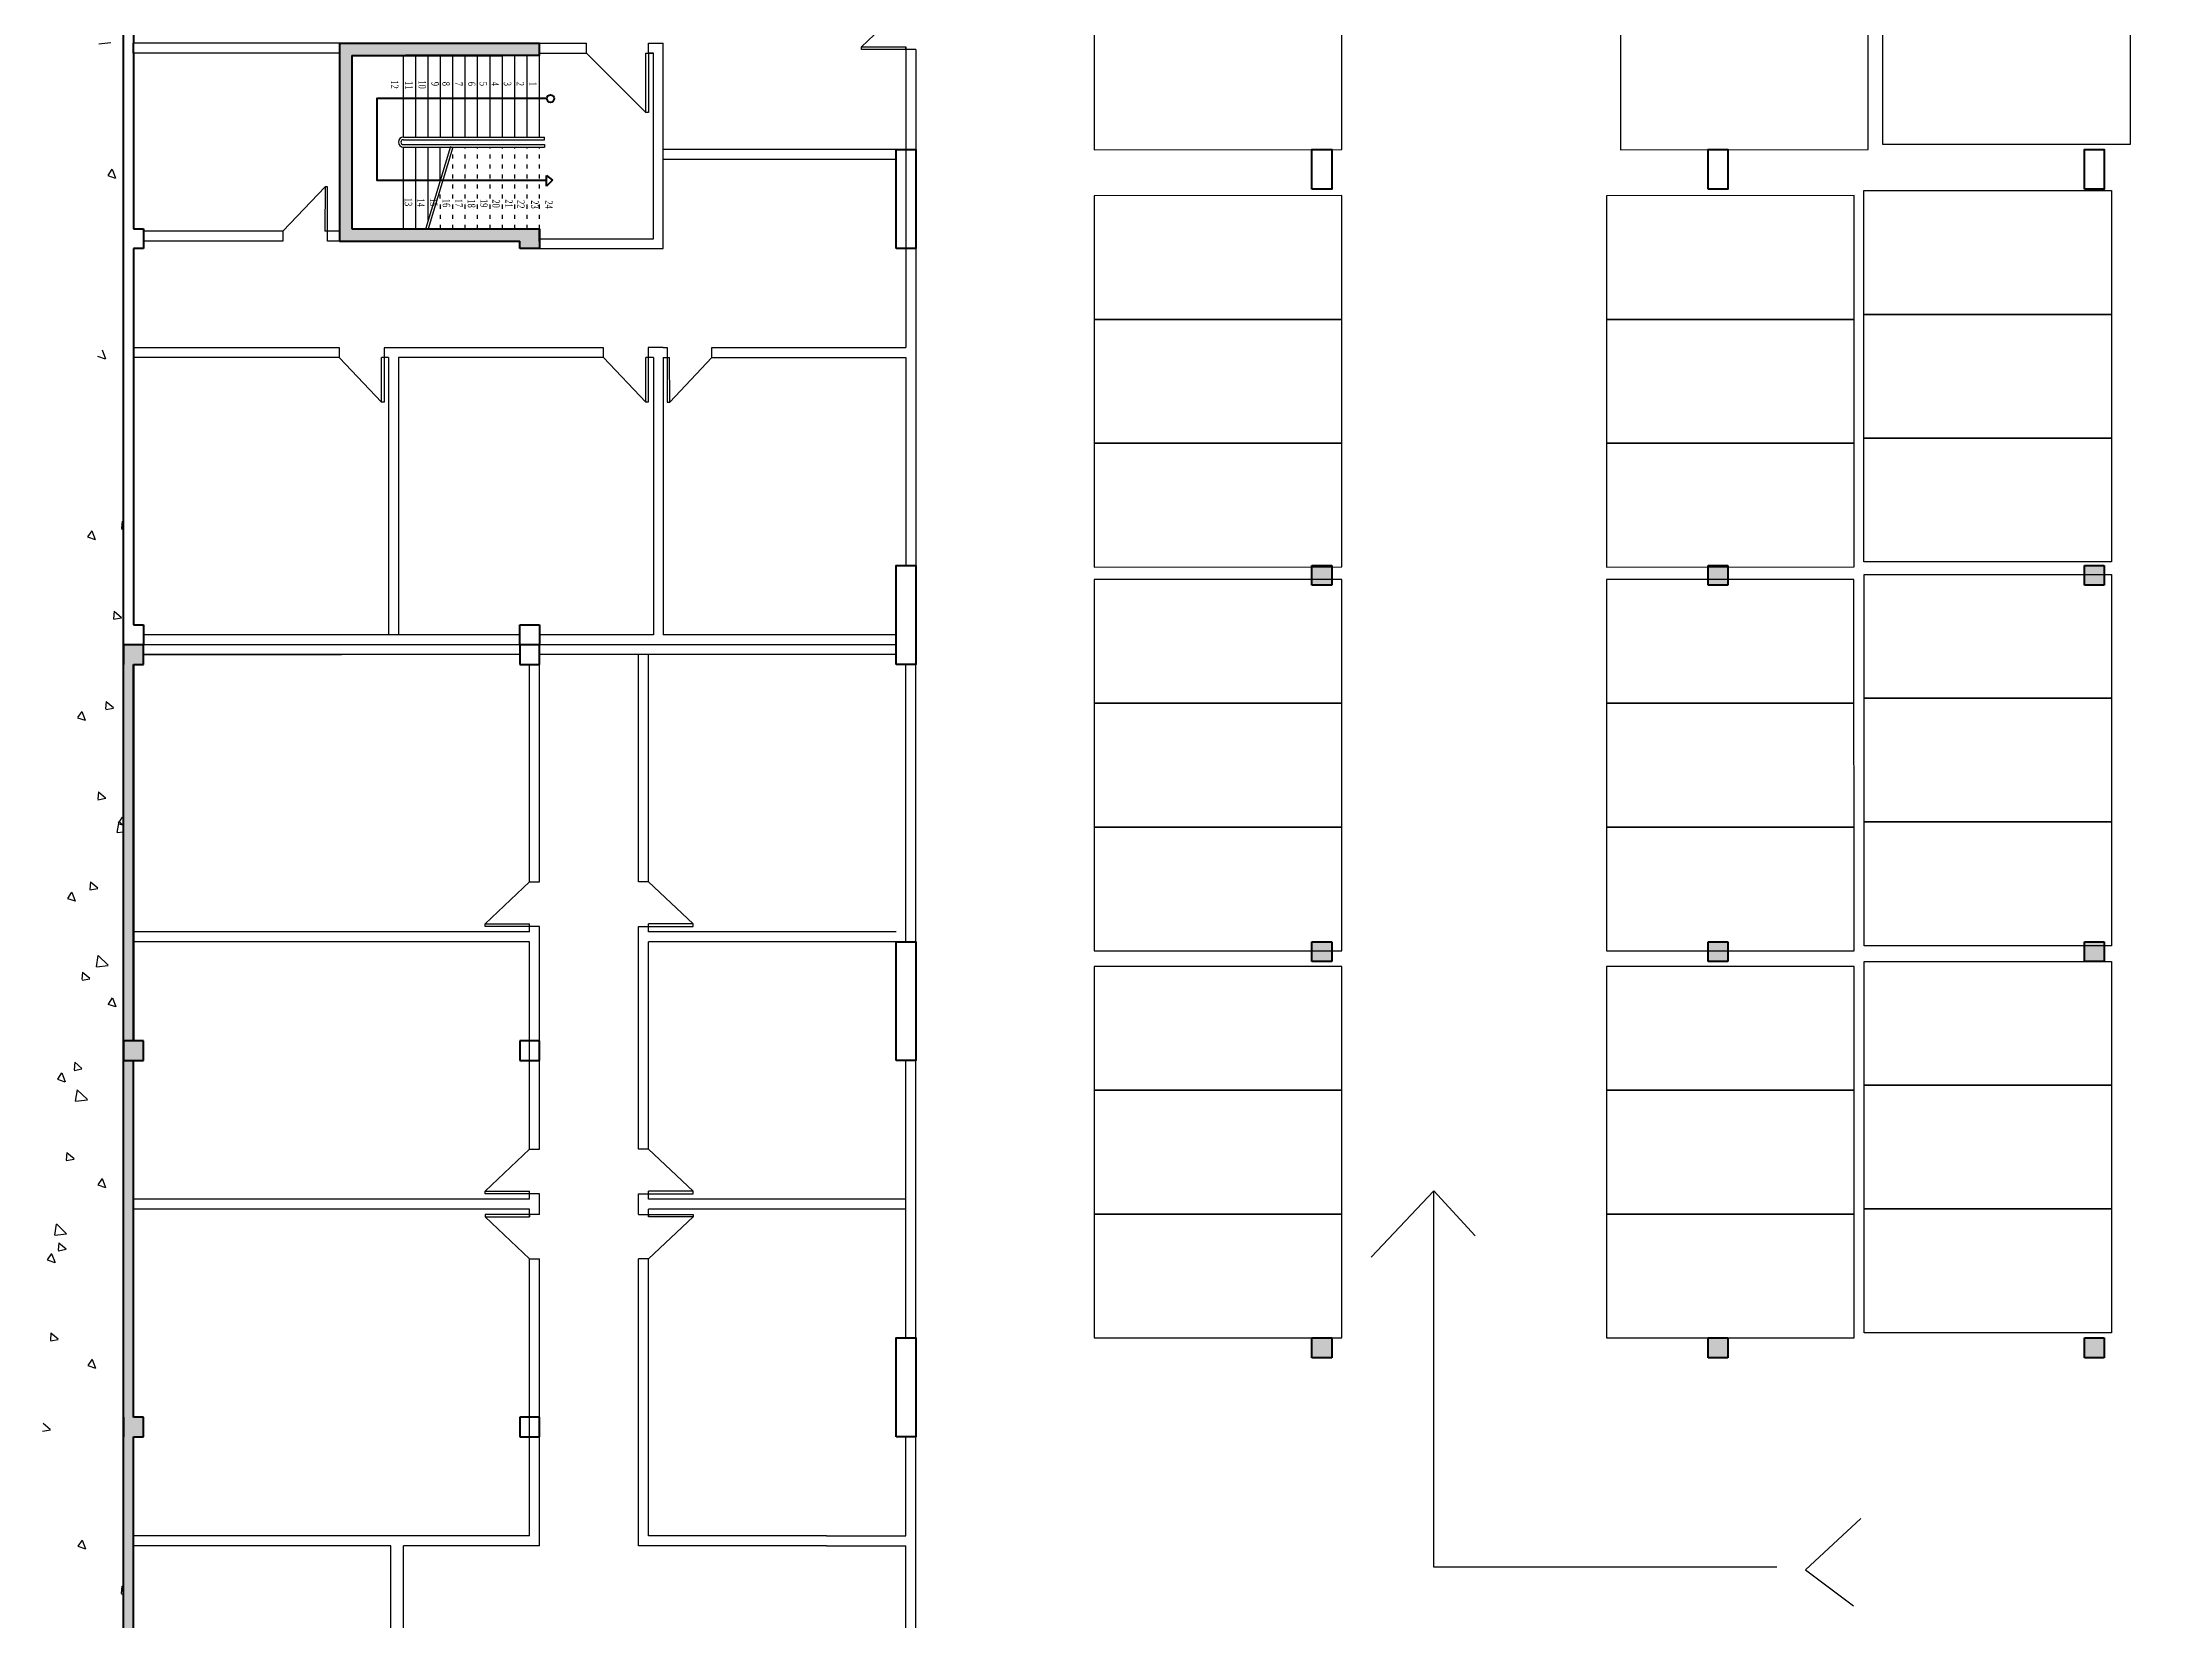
# Model space of a CAD drawing. Header units: metres. Extents: x -2370498 to 1228044, y -644254 to 236701.
# Drawn here: x 817882 to 824228, y 186105 to 190813 of the extents above; entities that cross this region are included whole.
import ezdxf

# ---------------------------------------------------------------- set-up
doc = ezdxf.new("R2010")
doc.units = ezdxf.units.M
doc.header["$MEASUREMENT"] = 0
doc.linetypes.add('ACAD_ISO03W100', pattern=[30, 12, -18])
doc.styles.add('OLCU', font='arial.ttf', dxfattribs={"width": 0.75})

msp = doc.modelspace()

# ---------------------------------------------------------------- hatches: boundary and pattern name
h = msp.add_hatch(color=0)
h.dxf.hatch_style = 1
h.paths.add_polyline_path([(822260.1468, 181925.18385), (822260.1468, 182338.83602), (822184.58141, 182338.83602), (822184.58141, 182309.28944), (822223.21357, 182309.28944), (822223.21357, 181962.11708), (821968.66975, 181962.11708), (821968.66975, 182309.28944), (822007.30191, 182309.28944), (822007.30191, 182338.83602), (821910.98004, 182338.83602), (821910.98004, 182309.28944), (821938.53223, 182309.28944), (821938.53223, 181962.11708), (821728.30829, 181962.11708), (821728.30829, 181984.27702), (821706.14835, 181984.27702), (821706.14835, 182309.28944), (821733.70054, 182309.28944), (821733.70054, 182338.83602), (821669.21512, 182338.83602), (821669.21512, 181925.18385)])
h.paths.add_polyline_path([(822260.1468, 183743.36416), (822260.1468, 184288.91057), (821669.21512, 184288.91057), (821669.21512, 183743.36416), (821706.14208, 183743.36416), (821706.14208, 184091.60192), (821706.14835, 184229.8174), (821728.30829, 184229.8174), (821728.30829, 184251.97734), (822223.21357, 184251.97734), (822223.21357, 183743.36416)])
h.paths.add_polyline_path([(819696.64925, 184122.14904), (819696.64925, 183936.37782), (819791.28033, 183936.37782), (819791.28033, 184122.14904)], flags=9)
h.paths.add_polyline_path([(818504.06109, 185878.46774), (818504.06109, 185692.69652), (818598.69218, 185692.69652), (818598.69218, 185878.46774)], flags=9)
h.paths.add_polyline_path([(822107.31787, 183760.78029), (822142.93833, 183760.78029), (822142.93833, 183808.09583), (822107.31787, 183808.09583)], flags=25)
h.paths.add_polyline_path([(822107.31787, 183798.21973), (822142.93833, 183798.21973), (822142.93833, 183845.53527), (822107.31787, 183845.53527)], flags=25)
h.paths.add_polyline_path([(822104.77828, 183836.06122), (822140.39874, 183836.06122), (822140.39874, 183883.37676), (822104.77828, 183883.37676)], flags=25)
h.paths.add_polyline_path([(822106.04629, 183874.08223), (822141.66676, 183874.08223), (822141.66676, 183921.39777), (822106.04629, 183921.39777)], flags=25)
h.paths.add_polyline_path([(822104.14427, 183911.46931), (822139.76474, 183911.46931), (822139.76474, 183958.78485), (822104.14427, 183958.78485)], flags=25)
h.paths.add_polyline_path([(822103.80946, 183945.15378), (822139.42992, 183945.15378), (822139.42992, 183992.46932), (822103.80946, 183992.46932)], flags=25)
h.paths.add_polyline_path([(822103.49246, 183983.49082), (822139.11292, 183983.49082), (822139.11292, 184030.80636), (822103.49246, 184030.80636)], flags=25)
h.paths.add_polyline_path([(822101.59044, 184019.92794), (822137.2109, 184019.92794), (822137.2109, 184067.24348), (822101.59044, 184067.24348)], flags=25)
h.paths.add_polyline_path([(821800.79698, 184052.90928), (821824.1472, 184052.90928), (821824.1472, 184100.22482), (821800.79698, 184100.22482)], flags=25)
h.paths.add_polyline_path([(821800.28173, 184020.28324), (821823.63194, 184020.28324), (821823.63194, 184067.59878), (821800.28173, 184067.59878)], flags=25)
h.paths.add_polyline_path([(821800.8569, 183982.064), (821824.20711, 183982.064), (821824.20711, 184029.37955), (821800.8569, 184029.37955)], flags=25)
h.paths.add_polyline_path([(821800.7131, 183944.23373), (821824.06332, 183944.23373), (821824.06332, 183991.54927), (821800.7131, 183991.54927)], flags=25)
h.paths.add_polyline_path([(821800.59328, 183909.08131), (821823.94349, 183909.08131), (821823.94349, 183956.39685), (821800.59328, 183956.39685)], flags=25)
h.paths.add_polyline_path([(821801.38413, 183873.23138), (821824.73435, 183873.23138), (821824.73435, 183920.54692), (821801.38413, 183920.54692)], flags=25)
h.paths.add_polyline_path([(821800.77302, 183837.10468), (821824.12323, 183837.10468), (821824.12323, 183884.42023), (821800.77302, 183884.42023)], flags=25)
h.paths.add_polyline_path([(821801.24034, 183798.91724), (821824.59056, 183798.91724), (821824.59056, 183846.23278), (821801.24034, 183846.23278)], flags=25)
h.paths.add_polyline_path([(821798.89174, 183760.78029), (821822.24195, 183760.78029), (821822.24195, 183808.09583), (821798.89174, 183808.09583)], flags=25)
h.paths.add_polyline_path([(823357.52505, 183340.38433), (823357.52505, 182886.08164), (823452.15614, 182886.08164), (823452.15614, 183340.38433)], flags=9)
h.paths.add_polyline_path([(820310.73738, 186009.39451), (820310.73738, 185733.29798), (820405.36847, 185733.29798), (820405.36847, 186009.39451)], flags=9)
h.paths.add_polyline_path([(819767.51776, 185626.14245), (819767.51776, 185590.52198), (819814.8333, 185590.52198), (819814.8333, 185626.14245)], flags=9)
h.paths.add_polyline_path([(819842.92585, 185626.77645), (819842.92585, 185591.15599), (819890.24139, 185591.15599), (819890.24139, 185626.77645)], flags=9)
h.paths.add_polyline_path([(819729.67626, 185623.60286), (819729.67626, 185587.9824), (819776.99181, 185587.9824), (819776.99181, 185623.60286)], flags=9)
h.paths.add_polyline_path([(819951.38447, 185629.33029), (819951.38447, 185593.70982), (819998.70002, 185593.70982), (819998.70002, 185629.33029)], flags=9)
h.paths.add_polyline_path([(819805.53877, 185624.87443), (819805.53877, 185589.25397), (819852.85431, 185589.25397), (819852.85431, 185624.87443)], flags=9)
h.paths.add_polyline_path([(819914.94736, 185627.42827), (819914.94736, 185591.8078), (819962.2629, 185591.8078), (819962.2629, 185627.42827)], flags=9)
h.paths.add_polyline_path([(819984.36581, 185930.12374), (819984.36581, 185906.77353), (820031.68136, 185906.77353), (820031.68136, 185930.12374)], flags=9)
h.paths.add_polyline_path([(819840.53785, 185930.32745), (819840.53785, 185906.97723), (819887.85339, 185906.97723), (819887.85339, 185930.32745)], flags=9)
h.paths.add_polyline_path([(819768.56122, 185930.14771), (819768.56122, 185906.79749), (819815.87676, 185906.79749), (819815.87676, 185930.14771)], flags=9)
h.paths.add_polyline_path([(819692.23682, 185623.60286), (819692.23682, 185587.9824), (819739.55237, 185587.9824), (819739.55237, 185623.60286)], flags=9)
h.paths.add_polyline_path([(819876.61031, 185627.11126), (819876.61031, 185591.4908), (819923.92585, 185591.4908), (819923.92585, 185627.11126)], flags=9)
h.paths.add_polyline_path([(819951.73978, 185930.639), (819951.73978, 185907.28878), (819999.05532, 185907.28878), (819999.05532, 185930.639)], flags=9)
h.paths.add_polyline_path([(819804.68792, 185929.53659), (819804.68792, 185906.18638), (819852.00346, 185906.18638), (819852.00346, 185929.53659)], flags=9)
h.paths.add_polyline_path([(819875.69027, 185930.20762), (819875.69027, 185906.85741), (819923.00581, 185906.85741), (819923.00581, 185930.20762)], flags=9)
h.paths.add_polyline_path([(819730.37378, 185929.68039), (819730.37378, 185906.33017), (819777.68932, 185906.33017), (819777.68932, 185929.68039)], flags=9)
h.paths.add_polyline_path([(819913.52054, 185930.06383), (819913.52054, 185906.71362), (819960.83608, 185906.71362), (819960.83608, 185930.06383)], flags=9)
h.paths.add_polyline_path([(818212.68834, 186495.25456), (818212.68834, 186207.24726), (818307.31943, 186207.24726), (818307.31943, 186495.25456)], flags=9)
h.paths.add_polyline_path([(819692.23682, 185932.02899), (819692.23682, 185908.67877), (819739.55237, 185908.67877), (819739.55237, 185932.02899)], flags=9)
h.paths.add_polyline_path([(818208.24624, 187009.75691), (818208.24624, 186792.63904), (818302.87732, 186792.63904), (818302.87732, 187009.75691)], flags=9)
h.paths.add_polyline_path([(829736.24461, 200655.12925), (829736.24461, 199279.64736), (830114.76894, 199279.64736), (830114.76894, 200655.12925)], flags=9)
h.paths.add_polyline_path([(833163.13298, 200668.96096), (833163.13298, 199293.47907), (833541.65731, 199293.47907), (833541.65731, 200668.96096)], flags=9)
h.paths.add_polyline_path([(819365.43827, 201638.30223), (819365.43827, 200262.82034), (819743.96261, 200262.82034), (819743.96261, 201638.30223)], flags=9)
h.paths.add_polyline_path([(822983.79383, 201845.32028), (822983.79383, 200469.83839), (823362.31816, 200469.83839), (823362.31816, 201845.32028)], flags=9)
h.paths.add_polyline_path([(830968.75348, 185254.29725), (831004.37394, 185254.29725), (831004.37394, 185301.61279), (830968.75348, 185301.61279)], flags=9)
h.paths.add_polyline_path([(830968.11948, 185329.70534), (831003.73994, 185329.70534), (831003.73994, 185377.02089), (830968.11948, 185377.02089)], flags=9)
h.paths.add_polyline_path([(830971.29307, 185216.45576), (831006.91353, 185216.45576), (831006.91353, 185263.7713), (830971.29307, 185263.7713)], flags=9)
h.paths.add_polyline_path([(830965.56564, 185438.16397), (831001.18611, 185438.16397), (831001.18611, 185485.47951), (830965.56564, 185485.47951)], flags=9)
h.paths.add_polyline_path([(830970.02149, 185292.31826), (831005.64196, 185292.31826), (831005.64196, 185339.63381), (830970.02149, 185339.63381)], flags=9)
h.paths.add_polyline_path([(830967.46766, 185401.72685), (831003.08812, 185401.72685), (831003.08812, 185449.04239), (830967.46766, 185449.04239)], flags=9)
h.paths.add_polyline_path([(830664.77218, 185471.14531), (830688.1224, 185471.14531), (830688.1224, 185518.46085), (830664.77218, 185518.46085)], flags=9)
h.paths.add_polyline_path([(830664.56848, 185327.31734), (830687.91869, 185327.31734), (830687.91869, 185374.63289), (830664.56848, 185374.63289)], flags=9)
h.paths.add_polyline_path([(830664.74822, 185255.34072), (830688.09843, 185255.34072), (830688.09843, 185302.65626), (830664.74822, 185302.65626)], flags=9)
h.paths.add_polyline_path([(830971.29307, 185179.01632), (831006.91353, 185179.01632), (831006.91353, 185226.33186), (830971.29307, 185226.33186)], flags=9)
h.paths.add_polyline_path([(830967.78466, 185363.38981), (831003.40513, 185363.38981), (831003.40513, 185410.70535), (830967.78466, 185410.70535)], flags=9)
h.paths.add_polyline_path([(830664.25693, 185438.51927), (830687.60714, 185438.51927), (830687.60714, 185485.83481), (830664.25693, 185485.83481)], flags=9)
h.paths.add_polyline_path([(830665.35933, 185291.46741), (830688.70955, 185291.46741), (830688.70955, 185338.78295), (830665.35933, 185338.78295)], flags=9)
h.paths.add_polyline_path([(830664.6883, 185362.46976), (830688.03852, 185362.46976), (830688.03852, 185409.78531), (830664.6883, 185409.78531)], flags=9)
h.paths.add_polyline_path([(830665.21554, 185217.15327), (830688.56576, 185217.15327), (830688.56576, 185264.46881), (830665.21554, 185264.46881)], flags=9)
h.paths.add_polyline_path([(830664.8321, 185400.30004), (830688.18231, 185400.30004), (830688.18231, 185447.61558), (830664.8321, 185447.61558)], flags=9)
h.paths.add_polyline_path([(830662.86694, 185179.01632), (830686.21716, 185179.01632), (830686.21716, 185226.33186), (830662.86694, 185226.33186)], flags=9)
h.paths.add_polyline_path([(828088.24535, 184881.09096), (828088.24535, 184752.54894), (828182.87643, 184752.54894), (828182.87643, 184881.09096)], flags=9)
h.paths.add_polyline_path([(829805.95652, 183982.7919), (829805.95652, 183854.24988), (829900.5876, 183854.24988), (829900.5876, 183982.7919)], flags=9)
h.paths.add_polyline_path([(829598.79445, 185373.43048), (829598.79445, 185244.88846), (829693.42553, 185244.88846), (829693.42553, 185373.43048)], flags=9)
h.paths.add_polyline_path([(830099.43365, 185356.15449), (830099.43365, 185227.61247), (830194.06473, 185227.61247), (830194.06473, 185356.15449)], flags=9)
h.paths.add_polyline_path([(826490.35335, 193725.49478), (826490.35335, 192509.1604), (827066.51174, 192509.1604), (827066.51174, 193725.49478)], flags=9)
h.paths.add_polyline_path([(826698.89271, 182287.67301), (826698.89271, 180738.44712), (827275.05109, 180738.44712), (827275.05109, 182287.67301)], flags=9)
h = msp.add_hatch(color=0)
h.dxf.hatch_style = 1
h.paths.add_polyline_path([(818804.26187, 190257.32054), (818804.26187, 190774.38576), (819364.58157, 190774.38576), (819364.58157, 190811.3075), (818767.32864, 190811.31899), (818767.32864, 190220.38731), (819305.4884, 190220.38731), (819305.4884, 190198.22737), (819364.58157, 190198.22737), (819364.58157, 190257.32054)])
h = msp.add_hatch(color=0)
h.dxf.hatch_style = 1
h.paths.add_polyline_path([(821728.30829, 189193.64351), (821728.30829, 189252.73668), (821669.21512, 189252.73668), (821669.21512, 189193.64351)])
h.paths.add_polyline_path([(822910.17165, 189193.64351), (822910.17165, 189252.73668), (822851.07848, 189252.73668), (822851.07848, 189193.64351)])
h.paths.add_polyline_path([(824032.94184, 189193.64351), (824032.94184, 189252.73668), (823973.84867, 189252.73668), (823973.84867, 189193.64351)])
h = msp.add_hatch(color=0)
h.dxf.hatch_style = 1
h.paths.add_polyline_path([(818182.71821, 185470.77393), (818182.71821, 185529.8671), (818153.17162, 185529.8671), (818153.17162, 186652.63729), (818182.71821, 186652.63729), (818182.71821, 186711.73046), (818153.17162, 186711.73046), (818153.17162, 187775.40748), (818182.71821, 187775.40748), (818182.71821, 187834.50065), (818153.17162, 187834.50065), (818153.17162, 188957.27084), (818182.71821, 188957.27084), (818182.71821, 189016.36401), (818123.62504, 189016.36401), (818123.62504, 185470.7965)])
h = msp.add_hatch(color=0)
h.dxf.hatch_style = 1
h.paths.add_polyline_path([(821728.30829, 188070.87332), (821728.30829, 188129.96649), (821669.21512, 188129.96649), (821669.21512, 188070.87332)])
h.paths.add_polyline_path([(822910.17165, 188070.87332), (822910.17165, 188129.96649), (822851.07848, 188129.96649), (822851.07848, 188070.87332)])
h.paths.add_polyline_path([(824032.94184, 188070.87332), (824032.94184, 188129.96649), (823973.84867, 188129.96649), (823973.84867, 188070.87332)])
h = msp.add_hatch(color=0)
h.dxf.hatch_style = 1
h.paths.add_polyline_path([(821728.30829, 186889.00996), (821728.30829, 186948.10313), (821669.21512, 186948.10313), (821669.21512, 186889.00996)])
h.paths.add_polyline_path([(822910.17165, 186889.00996), (822910.17165, 186948.10313), (822851.07848, 186948.10313), (822851.07848, 186889.00996)])
h.paths.add_polyline_path([(824032.94184, 186889.00996), (824032.94184, 186948.10313), (823973.84867, 186948.10313), (823973.84867, 186889.00996)])

# ---------------------------------------------------------------- linework, layer by layer
at = {"color": 0, "lineweight": 40}
for p, q in [((818123.62504, 189075.45718), (818123.62504, 192621.04726)), ((818153.17162, 191380.09073), (818153.17162, 190811.31899)), ((818153.17162, 190781.7724), (818153.17162, 190811.31899)), ((818153.17162, 190781.7724), (818153.17162, 190257.32054)), ((818767.32864, 190811.31899), (818767.32864, 190220.38731)), ((818767.32864, 190811.31899), (819283.32846, 190811.31899)), ((818804.26187, 190774.38576), (818804.26187, 190257.32054)), ((818804.26187, 190774.38576), (819253.78188, 190774.38576)), ((819364.58157, 190774.38576), (818964.63729, 190774.39202)), ((819253.78188, 190811.31899), (819283.32846, 190811.31899)), ((819283.32846, 190811.31899), (819364.58157, 190811.3075)), ((819364.58157, 190774.38576), (819364.58157, 190811.3075)), ((819384.99745, 190402.05752), (819384.99745, 190416.83081)), ((819384.99745, 190416.83081), (819402.84264, 190402.05752)), ((819402.84264, 190402.05752), (819384.99745, 190384.21232)), ((819384.99745, 190384.21232), (819384.99745, 190402.05752)), ((818123.62504, 190198.22737), (818123.62504, 190257.32054)), ((818123.62504, 190198.22737), (818123.62504, 190257.32054)), ((818153.17162, 190257.32054), (818182.71821, 190257.32054)), ((818153.17162, 190257.32054), (818182.71821, 190257.32054)), ((818182.71821, 190257.32054), (818182.71821, 190198.22737)), ((818182.71821, 190257.32054), (818182.71821, 190198.22737)), ((818804.26187, 190257.32054), (819364.58157, 190257.32054)), ((819305.4884, 190257.32054), (819364.58157, 190257.32054)), ((819364.58157, 190257.32054), (819364.58157, 190198.22737)), ((819364.58157, 190220.38731), (819364.58157, 190257.32054)), ((818182.71821, 190198.22737), (818153.17162, 190198.22737)), ((818182.71821, 190198.22737), (818153.17162, 190198.22737)), ((818153.17162, 190198.22737), (818153.17162, 189075.45718)), ((818767.32864, 190220.38731), (819305.4884, 190220.38731)), ((819305.4884, 190198.22737), (819305.4884, 190220.38731)), ((819364.58157, 190198.22737), (819305.4884, 190198.22737)), ((821669.21512, 189193.64351), (821669.21512, 189252.73668)), ((821669.21512, 189252.73668), (821728.30829, 189252.73668)), ((821728.30829, 189252.73668), (821728.30829, 189193.64351)), ((822851.07848, 189193.64351), (822851.07848, 189252.73668)), ((822851.07848, 189252.73668), (822910.17165, 189252.73668)), ((822910.17165, 189252.73668), (822910.17165, 189193.64351)), ((823973.84867, 189193.64351), (823973.84867, 189252.73668)), ((823973.84867, 189252.73668), (824032.94184, 189252.73668)), ((824032.94184, 189252.73668), (824032.94184, 189193.64351)), ((821728.30829, 189193.64351), (821669.21512, 189193.64351)), ((822910.17165, 189193.64351), (822851.07848, 189193.64351)), ((824032.94184, 189193.64351), (823973.84867, 189193.64351)), ((818123.62504, 189016.36401), (818123.62504, 189075.45718)), ((818153.17162, 189075.45718), (818182.71821, 189075.45718)), ((818182.71821, 189075.45718), (818182.71821, 189016.36401)), ((819305.4884, 189016.36401), (819305.4884, 189075.45718)), ((819305.4884, 189075.45718), (819364.58157, 189075.45718)), ((819364.58157, 189075.45718), (819364.58157, 189016.36401)), ((818182.71821, 189016.36401), (818123.62504, 189016.36401)), ((818123.62504, 185529.8671), (818123.62504, 189016.36401)), ((818182.71821, 189016.36401), (818123.62504, 189016.36401)), ((818123.62504, 189016.36401), (818123.62504, 188957.27084)), ((818123.62504, 189016.36401), (818123.62504, 188957.27084)), ((818182.71821, 189016.36401), (818123.62504, 189016.36401)), ((818182.71821, 188957.27084), (818182.71821, 189016.36401)), ((818182.71821, 188957.27084), (818182.71821, 189016.36401)), ((819364.58157, 189016.36401), (819305.4884, 189016.36401)), ((819364.58157, 189016.36401), (819305.4884, 189016.36401)), ((819305.4884, 189016.36401), (819305.4884, 188957.27084)), ((819364.58157, 188957.27084), (819364.58157, 189016.36401)), ((818123.62504, 187834.50065), (818123.62504, 188957.27084)), ((818153.17162, 187834.50065), (818153.17162, 188957.27084)), ((818153.17162, 188957.27084), (818182.71821, 188957.27084)), ((818153.17162, 188957.27084), (818153.17162, 187834.50065)), ((818153.17162, 188957.27084), (818182.71821, 188957.27084)), ((819305.4884, 188957.27084), (819364.58157, 188957.27084)), ((821669.21512, 188070.87332), (821669.21512, 188129.96649)), ((821669.21512, 188129.96649), (821728.30829, 188129.96649)), ((821728.30829, 188129.96649), (821728.30829, 188070.87332)), ((822851.07848, 188070.87332), (822851.07848, 188129.96649)), ((822851.07848, 188129.96649), (822910.17165, 188129.96649)), ((822910.17165, 188129.96649), (822910.17165, 188070.87332)), ((823973.84867, 188070.87332), (823973.84867, 188129.96649)), ((823973.84867, 188129.96649), (824032.94184, 188129.96649)), ((824032.94184, 188129.96649), (824032.94184, 188070.87332)), ((821728.30829, 188070.87332), (821669.21512, 188070.87332)), ((822910.17165, 188070.87332), (822851.07848, 188070.87332)), ((824032.94184, 188070.87332), (823973.84867, 188070.87332)), ((818182.71821, 187834.50065), (818123.62504, 187834.50065)), ((818123.62504, 187834.50065), (818123.62504, 187775.40748)), ((818123.62504, 187775.40748), (818182.71821, 187775.40748)), ((818153.17162, 187261.6067), (818153.17162, 187775.40748)), ((818182.71821, 187775.40748), (818182.71821, 187834.50065)), ((819364.58157, 187834.50065), (819305.4884, 187834.50065)), ((819305.4884, 187834.50065), (819305.4884, 187775.40748)), ((819305.4884, 187775.40748), (819364.58157, 187775.40748)), ((819364.58157, 187775.40748), (819364.58157, 187834.50065)), ((818153.17162, 186711.73046), (818153.17162, 187261.6067)), ((821669.21512, 186889.00996), (821669.21512, 186948.10313)), ((821669.21512, 186948.10313), (821728.30829, 186948.10313)), ((821728.30829, 186948.10313), (821728.30829, 186889.00996)), ((822851.07848, 186889.00996), (822851.07848, 186948.10313)), ((822851.07848, 186948.10313), (822910.17165, 186948.10313)), ((822910.17165, 186948.10313), (822910.17165, 186889.00996)), ((823973.84867, 186889.00996), (823973.84867, 186948.10313)), ((823973.84867, 186948.10313), (824032.94184, 186948.10313)), ((824032.94184, 186948.10313), (824032.94184, 186889.00996)), ((821728.30829, 186889.00996), (821669.21512, 186889.00996)), ((822910.17165, 186889.00996), (822851.07848, 186889.00996)), ((824032.94184, 186889.00996), (823973.84867, 186889.00996)), ((818123.62504, 186711.73046), (818123.62504, 186652.63729)), ((818182.71821, 186711.73046), (818153.17162, 186711.73046)), ((818182.71821, 186652.63729), (818182.71821, 186711.73046)), ((819364.58157, 186711.73046), (819305.4884, 186711.73046)), ((819305.4884, 186711.73046), (819305.4884, 186652.63729)), ((819364.58157, 186652.63729), (819364.58157, 186711.73046)), ((818153.17162, 186357.17145), (818153.17162, 186652.63729)), ((818153.17162, 186652.63729), (818182.71821, 186652.63729)), ((819305.4884, 186652.63729), (819364.58157, 186652.63729)), ((818153.17162, 186061.70561), (818153.17162, 186357.17145))]:
    msp.add_line(p, q, dxfattribs=at)
at = {"color": 0}
for p, q in [((820457.80517, 190925.56975), (820324.84555, 190799.99677)), ((818767.32864, 190811.31899), (818153.17162, 190811.31899)), ((818767.32864, 190781.7724), (818153.17162, 190781.7724)), ((818958.31604, 190530.62644), (818958.31604, 190774.38576)), ((818995.24927, 190530.62644), (818995.24927, 190774.38576)), ((819032.1825, 190530.62644), (819032.1825, 190774.38576)), ((819069.11573, 190530.62644), (819069.11573, 190774.38576)), ((819106.04896, 190530.62644), (819106.04896, 190774.38576)), ((819142.98219, 190530.62644), (819142.98219, 190774.38576)), ((819179.91542, 190530.62644), (819179.91542, 190774.38576)), ((819216.84865, 190530.62644), (819216.84865, 190774.38576)), ((819253.78188, 190530.62644), (819253.78188, 190774.39202)), ((819290.71511, 190530.62644), (819290.71511, 190774.38576)), ((819327.64834, 190530.62644), (819327.64834, 190774.38576)), ((819364.58157, 190811.3075), (819504.92784, 190811.3075)), ((819364.58157, 190781.76092), (819504.92784, 190781.76092)), ((819364.58157, 190530.62644), (819364.58157, 190774.38576)), ((819504.92784, 190781.76092), (819504.92784, 190811.3075)), ((819504.92784, 190781.76092), (819682.20734, 190604.48142)), ((819682.20734, 190781.76092), (819704.36728, 190781.76092)), ((819682.20734, 190604.48142), (819682.20734, 190781.76092)), ((819689.59399, 190811.3075), (819733.91387, 190811.3075)), ((819689.59399, 190781.76092), (819689.59399, 190811.3075)), ((819704.36728, 190781.76092), (819689.59399, 190781.76092)), ((819689.59399, 190781.76092), (819689.59399, 190604.48142)), ((819704.36728, 190227.77395), (819704.36728, 190781.76092)), ((819733.91387, 190198.22737), (819733.91387, 190811.3075)), ((820324.84555, 190792.61012), (820324.84555, 190799.99677)), ((820324.84555, 190799.99677), (820457.80517, 190799.99677)), ((820457.80517, 190792.61012), (820324.84555, 190792.61012)), ((820457.80517, 190799.99677), (820457.80517, 189902.76153)), ((820457.80517, 190792.61012), (820457.80517, 190799.99677)), ((820487.35176, 190792.61012), (820457.80517, 190792.61012)), ((820487.35176, 190792.61012), (820487.35176, 189252.73668)), ((819689.59399, 190604.48142), (819682.20734, 190604.48142)), ((818958.31604, 190530.62644), (819379.48115, 190530.62644)), ((818958.31604, 190523.23979), (819379.48115, 190523.23979)), ((818958.31604, 190508.4665), (819379.48115, 190508.4665)), ((818958.31604, 190501.07986), (819379.48115, 190501.07986)), ((818958.31604, 190257.32054), (818958.31604, 190501.07986)), ((818995.24927, 190257.32054), (818995.24927, 190501.07986)), ((819098.97976, 190503.22204), (819025.1133, 190259.46272)), ((819106.04896, 190501.07986), (819032.1825, 190257.32054)), ((819032.1825, 190282.79108), (819032.1825, 190501.07986)), ((819068.32384, 190402.05752), (819067.78207, 190501.07986)), ((819379.48115, 190523.23979), (819379.48115, 190530.62644)), ((819379.48115, 190508.4665), (819379.48115, 190501.07986)), ((820428.25859, 190493.69321), (819733.91387, 190493.69321)), ((820428.25859, 190464.14663), (819733.91387, 190464.14663)), ((820428.25859, 190493.69321), (820428.25859, 190257.32054)), ((818598.93814, 190250.14292), (818724.72003, 190382.90493)), ((818724.72003, 190382.90493), (818724.51097, 190249.94547)), ((818732.10667, 190382.89332), (818724.72003, 190382.90493)), ((818731.8976, 190249.93385), (818732.10667, 190382.89332)), ((818598.93781, 190249.93389), (818182.71821, 190249.93389)), ((818598.93814, 190250.14292), (818598.89168, 190220.59637)), ((818731.8976, 190249.93385), (818724.51097, 190249.94547)), ((818731.85115, 190220.38731), (818731.8976, 190249.93385)), ((818767.32864, 190249.93389), (818731.87438, 190249.93389)), ((818598.89168, 190220.59637), (818182.71821, 190220.38731)), ((818767.32864, 190220.38731), (818731.85115, 190220.38731)), ((819364.58157, 190227.77395), (819704.36728, 190227.77395)), ((819364.58157, 190198.22737), (819733.91387, 190198.22737)), ((818767.66365, 189902.3434), (818153.17162, 189902.3434)), ((818767.70945, 189873.21495), (818153.17162, 189873.21495)), ((818767.71011, 189872.79686), (818767.66365, 189902.3434)), ((818767.71011, 189872.79686), (818893.492, 189740.03484)), ((818900.66957, 189873.00592), (818893.28294, 189872.9943)), ((818893.492, 189740.03484), (818893.28294, 189872.9943)), ((819555.85363, 189902.55247), (818900.62312, 189902.55247)), ((818900.62312, 189902.55247), (818900.66957, 189873.00592)), ((818913.99616, 189873.21495), (818900.66925, 189873.21495)), ((818900.66957, 189873.00592), (818900.87864, 189740.04646)), ((818913.99616, 189873.21495), (818913.99616, 189045.91059)), ((819555.89976, 189873.21495), (818943.54274, 189873.21495)), ((818943.54274, 189873.21495), (818943.54274, 189045.91059)), ((819555.90009, 189873.00592), (819555.85363, 189902.55247)), ((819555.90009, 189873.00592), (819681.68198, 189740.2439)), ((819688.85956, 189873.21498), (819681.47292, 189873.20337)), ((819681.68198, 189740.2439), (819681.47292, 189873.20337)), ((819733.91387, 189902.76153), (819688.8131, 189902.76153)), ((819688.8131, 189902.76153), (819688.85956, 189873.21498)), ((819704.36728, 189873.21495), (819688.83633, 189873.21495)), ((819688.85956, 189873.21498), (819689.06862, 189740.25552)), ((819704.36728, 189873.21495), (819704.36728, 189045.91059)), ((819733.91387, 189902.76153), (819745.33995, 189902.76153)), ((819733.91387, 189873.21495), (819752.77307, 189873.21495)), ((819733.91387, 189873.21495), (819733.91387, 189045.91059)), ((819745.33995, 189902.76153), (819745.38641, 189873.21498)), ((819745.38641, 189873.21498), (819752.77305, 189873.2266)), ((819745.38641, 189873.21498), (819745.59547, 189740.25552)), ((819752.98211, 189740.26713), (819752.77305, 189873.2266)), ((819878.34587, 189873.42404), (819752.98211, 189740.26713)), ((819878.14901, 189873.21495), (820457.80517, 189873.21495)), ((819878.34587, 189873.42404), (819878.29942, 189902.97059)), ((819878.29974, 189902.76153), (820457.80517, 189902.76153)), ((820457.80517, 189873.21495), (820457.80517, 189252.73668)), ((818900.87864, 189740.04646), (818893.492, 189740.03484)), ((819689.06862, 189740.25552), (819681.68198, 189740.2439)), ((819745.59547, 189740.25552), (819752.98211, 189740.26713)), ((820428.25859, 189252.73668), (820428.25859, 189075.45718)), ((819305.4884, 189045.91059), (818182.71821, 189045.91059)), ((819689.59399, 189045.91059), (819364.58157, 189045.91059)), ((819704.36728, 189045.91059), (819689.59399, 189045.91059)), ((820428.25859, 189045.91059), (819733.91387, 189045.91059)), ((820428.25859, 189016.36401), (818123.62504, 189016.36401)), ((820428.25859, 189016.36401), (818123.62504, 189016.36401)), ((819305.4884, 189016.36401), (818182.71821, 189016.36401)), ((819305.4884, 189016.36401), (818182.71821, 189016.36401)), ((819305.4884, 188986.81742), (818182.71821, 188986.81742)), ((819246.39523, 188986.81742), (818182.71821, 188986.81742)), ((818182.71821, 188986.81742), (818773.64989, 188986.81742)), ((820428.25859, 189016.36401), (819364.58157, 189016.36401)), ((820428.25859, 188986.81742), (819364.58157, 188986.81742)), ((820428.25859, 188986.81742), (819364.58157, 188986.81742)), ((819660.04741, 188308.67368), (819660.04741, 188986.81742)), ((819689.59399, 188308.67368), (819689.59399, 188986.81742)), ((820487.35176, 185692.37331), (820487.35176, 189016.36401)), ((820487.35176, 187391.28354), (820487.35176, 189016.36401)), ((819335.03498, 188308.67368), (819335.03498, 188957.27084)), ((819364.58157, 188308.67368), (819364.58157, 188957.27084)), ((820457.80517, 188129.96649), (820457.80517, 188957.27084)), ((820457.80517, 188129.96649), (820457.80517, 188957.27084)), ((819335.03498, 188308.67368), (819202.07535, 188183.1007)), ((819335.03498, 188308.67368), (819364.58157, 188308.67368)), ((819689.59399, 188308.67368), (819660.04741, 188308.67368)), ((819689.59399, 188308.67368), (819822.55362, 188183.1007)), ((819335.03498, 188159.51307), (818153.17162, 188159.51307)), ((819202.07535, 188175.71405), (819202.07535, 188183.1007)), ((819202.07535, 188183.1007), (819335.03498, 188183.1007)), ((819335.03498, 188175.71405), (819202.07535, 188175.71405)), ((819335.03498, 188159.51307), (819335.03498, 188183.1007)), ((819335.03498, 188175.71405), (819335.03498, 188183.1007)), ((819364.58157, 188175.71405), (819335.03498, 188175.71405)), ((819364.58157, 187510.91591), (819364.58157, 188175.71405)), ((819660.04741, 187510.91591), (819660.04741, 188175.71405)), ((819660.04741, 188175.71405), (819689.59399, 188175.71405)), ((819689.59399, 188159.51307), (819689.59399, 188183.1007)), ((819689.59399, 188175.71405), (819689.59399, 188183.1007)), ((819822.55362, 188183.1007), (819689.59399, 188183.1007)), ((819689.59399, 188175.71405), (819822.55362, 188175.71405)), ((820428.25859, 188159.51307), (819689.59399, 188159.51307)), ((819822.55362, 188175.71405), (819822.55362, 188183.1007)), ((819335.03498, 188129.96649), (818153.17162, 188129.96649)), ((819335.03498, 187510.91591), (819335.03498, 188129.96649)), ((819689.59399, 187510.91591), (819689.59399, 188129.96649)), ((820428.25859, 188129.96649), (819689.59399, 188129.96649)), ((820457.80517, 186948.10313), (820457.80517, 187775.40748)), ((819335.03498, 187510.91591), (819202.07535, 187385.34293)), ((819335.03498, 187510.91591), (819364.58157, 187510.91591)), ((819689.59399, 187510.91591), (819660.04741, 187510.91591)), ((819689.59399, 187510.91591), (819822.55362, 187385.34293)), ((819335.03498, 187361.7553), (818153.17162, 187361.7553)), ((819335.03498, 187332.20872), (818153.17162, 187332.20872)), ((819202.07535, 187377.95629), (819202.07535, 187385.34293)), ((819202.07535, 187385.34293), (819335.03498, 187385.34293)), ((819335.03498, 187377.95629), (819202.07535, 187377.95629)), ((819335.03498, 187361.7553), (819335.03498, 187385.34293)), ((819335.03498, 187377.95629), (819335.03498, 187385.34293)), ((819364.58157, 187377.95629), (819335.03498, 187377.95629)), ((819335.03498, 187309.32128), (819335.03498, 187332.20872)), ((819364.58157, 187316.70792), (819364.58157, 187377.95629)), ((819660.04741, 187316.70792), (819660.04741, 187377.95629)), ((819660.04741, 187377.95629), (819689.59399, 187377.95629)), ((819689.59399, 187361.7553), (819689.59399, 187385.34293)), ((819689.59399, 187377.95629), (819689.59399, 187385.34293)), ((819822.55362, 187385.34293), (819689.59399, 187385.34293)), ((819689.59399, 187377.95629), (819822.55362, 187377.95629)), ((820457.80517, 187361.7553), (819689.59399, 187361.7553)), ((819689.59399, 187309.32128), (819689.59399, 187332.20872)), ((820457.80517, 187332.20872), (819689.59399, 187332.20872)), ((819822.55362, 187377.95629), (819822.55362, 187385.34293)), ((822033.24218, 187386.74717), (821846.29263, 187188.66792)), ((822033.24218, 186264.29794), (822033.24218, 187386.74717)), ((822033.24218, 187386.74717), (822155.70666, 187252.63205)), ((819335.03498, 187316.70792), (819202.07535, 187316.70792)), ((819202.07535, 187316.70792), (819202.07535, 187309.32128)), ((819202.07535, 187309.32128), (819335.03498, 187309.32128)), ((819335.03498, 187183.74829), (819202.07535, 187309.32128)), ((819364.58157, 187316.70792), (819335.03498, 187316.70792)), ((819335.03498, 187316.70792), (819335.03498, 187309.32128)), ((819660.04741, 187316.70792), (819689.59399, 187316.70792)), ((819689.59399, 187316.70792), (819689.59399, 187309.32128)), ((819689.59399, 187316.70792), (819822.55362, 187316.70792)), ((819822.55362, 187309.32128), (819689.59399, 187309.32128)), ((819689.59399, 187183.74829), (819822.55362, 187309.32128)), ((819822.55362, 187316.70792), (819822.55362, 187309.32128)), ((819335.03498, 186357.17145), (819335.03498, 187183.74829)), ((819335.03498, 187183.74829), (819364.58157, 187183.74829)), ((819364.58157, 186357.17145), (819364.58157, 187183.74829)), ((819660.04741, 186357.17145), (819660.04741, 187183.74829)), ((819689.59399, 187183.74829), (819660.04741, 187183.74829)), ((819689.59399, 186357.17145), (819689.59399, 187183.74829)), ((820457.80517, 186357.17145), (820457.80517, 186652.63729)), ((823141.31773, 186256.48369), (823306.64097, 186409.52611)), ((819305.4884, 186357.17145), (818153.17162, 186357.17145)), ((818921.38281, 186327.62486), (818153.17162, 186327.62486)), ((818921.38281, 186061.70561), (818921.38281, 186327.62486)), ((819335.03498, 186327.62486), (818958.31604, 186327.62486)), ((818958.31604, 186061.70561), (818958.31604, 186327.62486)), ((819335.03498, 186357.17145), (819305.4884, 186357.17145)), ((819364.58157, 186327.62486), (819335.03498, 186327.62486)), ((819364.58157, 186327.62486), (819364.58157, 186357.17145)), ((819660.04741, 186327.62486), (819660.04741, 186357.17145)), ((820220.36711, 186327.62486), (819660.04741, 186327.62486)), ((820220.36711, 186357.17145), (819689.59399, 186357.17145)), ((820220.36711, 186357.17145), (820457.80517, 186357.17145)), ((820220.36711, 186327.62486), (820457.80517, 186327.62486)), ((820457.80517, 186061.70561), (820457.80517, 186327.62486)), ((823055.96556, 186264.29794), (822033.24218, 186264.29794)), ((823141.31773, 186256.48369), (823285.22947, 186148.13137))]:
    msp.add_line(p, q, dxfattribs=at)
at = {"color": 0, "linetype": 'Continuous'}
for p, q in [((818049.49405, 190808.73246), (818085.13069, 190812.87818)), ((818076.30542, 190416.4292), (818098.98096, 190408.82069)), ((818088.91574, 190435.15207), (818076.3258, 190416.48671)), ((818089.29577, 190434.9798), (818099.38136, 190408.70593)), ((818046.25296, 189877.15854), (818068.9285, 189869.55004)), ((818059.24351, 189895.70903), (818069.32911, 189869.43516)), ((818118.97245, 189385.24623), (818117.01018, 189362.81741)), ((818117.29909, 189361.2505), (818123.62504, 189362.4174)), ((818118.97577, 189385.24593), (818123.62504, 189381.34473)), ((818016.20051, 189337.88789), (818038.87605, 189330.27939)), ((818028.81081, 189356.61072), (818016.22086, 189337.94536)), ((818029.19126, 189356.43826), (818039.27686, 189330.16439)), ((818095.42516, 189116.0995), (818093.46289, 189093.67068)), ((818095.42849, 189116.0992), (818116.98737, 189098.00915)), ((818093.75165, 189092.10459), (818117.2728, 189096.44336)), ((817986.14805, 188798.61724), (818008.82359, 188791.00873)), ((817998.75835, 188817.34004), (817986.1684, 188798.67468)), ((817999.13901, 188817.16748), (818009.2246, 188790.89362)), ((818071.87787, 188846.95277), (818069.91561, 188824.52395)), ((818070.20421, 188822.95868), (818093.72536, 188827.29745)), ((818071.88121, 188846.95247), (818093.4401, 188828.86242)), ((818048.33059, 188577.80604), (818046.36832, 188555.37722)), ((818046.65677, 188553.81277), (818070.17792, 188558.15155)), ((818048.33394, 188577.80574), (818069.89282, 188559.71569)), ((818108.97267, 188489.12236), (818103.79685, 188455.74964)), ((818107.17495, 188483.33093), (818123.62504, 188477.8113)), ((818119.78524, 188502.05373), (818107.1953, 188483.38837)), ((818109.6011, 188489.41866), (818123.62504, 188475.96276)), ((818120.16612, 188501.88108), (818123.62504, 188492.8703)), ((818104.47192, 188455.64497), (818123.62504, 188457.87311)), ((818024.7833, 188308.65931), (818022.82103, 188286.23049)), ((818023.10933, 188284.66686), (818046.63048, 188289.00564)), ((818024.78666, 188308.65901), (818046.34554, 188290.56896)), ((817956.09559, 188259.34658), (817978.77113, 188251.73808)), ((817968.70588, 188278.06937), (817956.11593, 188259.404)), ((817969.08676, 188277.89671), (817979.17235, 188251.62284)), ((818046.86278, 188088.64959), (818041.68695, 188055.27687)), ((818047.49074, 188088.94568), (818077.95156, 188059.71867)), ((818001.23601, 188039.51258), (817999.27374, 188017.08376)), ((818001.23938, 188039.51228), (818022.79827, 188021.42223)), ((818042.36153, 188055.17228), (818077.99817, 188059.31799)), ((817999.56189, 188015.52095), (818023.08304, 188019.85973)), ((818089.73278, 187962.78306), (818077.14283, 187944.11769)), ((818090.11387, 187962.6103), (818100.19946, 187936.33644)), ((818077.12249, 187944.06027), (818099.79803, 187936.45177)), ((817926.04314, 187720.07593), (817948.71868, 187712.46743)), ((817938.65341, 187738.79869), (817926.06347, 187720.13333)), ((817939.03451, 187738.62594), (817949.1201, 187712.35207)), ((817977.68872, 187770.36585), (817975.72646, 187747.93703)), ((817976.01445, 187746.37504), (817999.5356, 187750.71382)), ((817977.69211, 187770.36555), (817999.25099, 187752.2755)), ((817984.75288, 187688.17683), (817979.57706, 187654.80411)), ((817980.25113, 187654.69959), (818015.88778, 187658.84531)), ((817985.38038, 187688.47269), (818015.8412, 187659.24569)), ((817954.14144, 187501.21912), (817952.17917, 187478.7903)), ((817952.46701, 187477.22913), (817975.98816, 187481.56791)), ((817954.14483, 187501.21882), (817975.70371, 187483.12877)), ((818047.07004, 187404.78962), (818069.74558, 187397.18112)), ((818059.68031, 187423.51238), (818047.09036, 187404.84702)), ((818060.06162, 187423.33953), (818070.14721, 187397.06566)), ((817922.64299, 187287.70406), (817917.46716, 187254.33135)), ((817923.27002, 187287.99971), (817953.73084, 187258.7727)), ((817918.14074, 187254.22691), (817953.77738, 187258.37262)), ((817930.59415, 187232.07239), (817928.63188, 187209.64357)), ((817928.91957, 187208.08323), (817952.44072, 187212.422)), ((817930.59755, 187232.07208), (817952.15644, 187213.98203)), ((817895.99068, 187180.80528), (817918.66622, 187173.19677)), ((817908.60095, 187199.52802), (817896.011, 187180.86265)), ((817908.98226, 187199.35516), (817919.06785, 187173.0813)), ((817907.04686, 186962.92566), (817905.08459, 186940.49684)), ((817907.05028, 186962.92535), (817928.60916, 186944.8353)), ((817905.37213, 186938.93732), (817928.89328, 186943.27609)), ((818029.62784, 186884.24171), (818017.0379, 186865.57634)), ((818030.00937, 186884.06876), (818040.09496, 186857.79489)), ((818017.01758, 186865.51897), (818039.69312, 186857.91047)), ((817883.503, 186693.77862), (817905.06188, 186675.68857)), ((817881.82469, 186669.79141), (817905.34584, 186674.13018)), ((817986.96512, 186326.24831), (818009.64066, 186318.63981)), ((817999.57538, 186344.97103), (817986.98543, 186326.30567)), ((817999.95712, 186344.79798), (818010.04271, 186318.52412)), ((818118.65885, 186207.55161), (818116.69659, 186185.12278)), ((818116.98382, 186183.5649), (818123.62504, 186184.78996)), ((818118.66231, 186207.55129), (818123.62504, 186203.38707))]:
    msp.add_line(p, q, dxfattribs=at)
at = {"color": 0, "linetype": 'ACAD_ISO03W100'}
for p, q in [((819106.04896, 190257.32054), (819106.04896, 190501.07986)), ((819142.98219, 190257.32054), (819142.98219, 190501.07986)), ((819179.91542, 190257.32054), (819179.91542, 190501.07986)), ((819216.84865, 190257.32054), (819216.84865, 190501.07986)), ((819253.78188, 190257.32054), (819253.78188, 190501.07986)), ((819290.71511, 190257.32054), (819290.71511, 190501.07986)), ((819327.64834, 190257.32054), (819327.64834, 190501.07986)), ((819364.58157, 190257.32054), (819364.58157, 190501.07986)), ((819069.11573, 190257.32054), (819068.46072, 190377.03869))]:
    msp.add_line(p, q, dxfattribs=at)
at = {"color": 0}
for points in [[(821758.20569, 190493.42988), (821758.11443, 190862.76217), (821019.44985, 190862.57965), (821019.54111, 190493.24736)], [(823328.62918, 190493.42988), (823328.53792, 190862.76217), (822589.87334, 190862.57965), (822589.9646, 190493.24736)], [(823372.05694, 190508.4665), (823372.05694, 190877.7988), (824110.72154, 190877.7988), (824110.72154, 190508.4665)], [(821758.33083, 189986.98827), (821758.23957, 190356.32056), (821019.57499, 190356.13804), (821019.66625, 189986.80575)], [(823286.60281, 189986.98827), (823286.51154, 190356.32056), (822547.84697, 190356.13804), (822547.93823, 189986.80575)], [(823315.90736, 190002.02488), (823315.90736, 190371.35718), (824054.57196, 190371.35718), (824054.57196, 190002.02488)], [(823315.90736, 189632.69258), (823315.90736, 190002.02488), (824054.57196, 190002.02488), (824054.57196, 189632.69258)], [(821758.42209, 189617.65598), (821758.33083, 189986.98827), (821019.66625, 189986.80575), (821019.75752, 189617.47346)], [(823286.69407, 189617.65598), (823286.60281, 189986.98827), (822547.93823, 189986.80575), (822548.02949, 189617.47346)], [(821758.51336, 189248.32369), (821758.42209, 189617.65598), (821019.75752, 189617.47346), (821019.84878, 189248.14117)], [(823286.78533, 189248.32369), (823286.69407, 189617.65598), (822548.02949, 189617.47346), (822548.12075, 189248.14117)], [(823315.90736, 189263.36028), (823315.90736, 189632.69258), (824054.57196, 189632.69258), (824054.57196, 189263.36028)], [(821758.03893, 188841.75271), (821757.94766, 189211.085), (821019.28309, 189210.90248), (821019.37435, 188841.57019)], [(823286.3109, 188841.75271), (823286.21964, 189211.085), (822547.55506, 189210.90248), (822547.64632, 188841.57019)], [(823316.48225, 188856.78942), (823316.48225, 189226.12172), (824055.14685, 189226.12172), (824055.14685, 188856.78942)], [(823316.48225, 188487.45712), (823316.48225, 188856.78942), (824055.14685, 188856.78942), (824055.14685, 188487.45712)], [(821758.13019, 188472.42042), (821758.03893, 188841.75271), (821019.37435, 188841.57019), (821019.46561, 188472.2379)], [(823286.40216, 188472.42042), (823286.3109, 188841.75271), (822547.64632, 188841.57019), (822547.73758, 188472.2379)], [(821758.22145, 188103.08813), (821758.13019, 188472.42042), (821019.46561, 188472.2379), (821019.55687, 188102.90561)], [(823286.49342, 188103.08813), (823286.40216, 188472.42042), (822547.73758, 188472.2379), (822547.82885, 188102.90561)], [(823316.48225, 188118.12482), (823316.48225, 188487.45712), (824055.14685, 188487.45712), (824055.14685, 188118.12482)], [(821758.32428, 187686.95023), (821758.23301, 188056.28252), (821019.56844, 188056.1), (821019.6597, 187686.76771)], [(823286.59625, 187686.95023), (823286.50499, 188056.28252), (822547.84041, 188056.1), (822547.93167, 187686.76771)], [(823316.48225, 187701.98691), (823316.48225, 188071.31921), (824055.14685, 188071.31921), (824055.14685, 187701.98691)], [(821758.41554, 187317.61794), (821758.32428, 187686.95023), (821019.6597, 187686.76771), (821019.75096, 187317.43542)], [(823286.68751, 187317.61794), (823286.59625, 187686.95023), (822547.93167, 187686.76771), (822548.02293, 187317.43542)], [(823316.48225, 187332.65461), (823316.48225, 187701.98691), (824055.14685, 187701.98691), (824055.14685, 187332.65461)], [(823316.48225, 186963.32231), (823316.48225, 187332.65461), (824055.14685, 187332.65461), (824055.14685, 186963.32231)], [(821758.51424, 186948.28565), (821758.42298, 187317.61794), (821019.75841, 187317.43542), (821019.84967, 186948.10313)], [(823286.78622, 186948.28565), (823286.69496, 187317.61794), (822548.03038, 187317.43542), (822548.12164, 186948.10313)]]:
    msp.add_lwpolyline(points, close=True, dxfattribs=at)
for points in [[(819364.58157, 190774.38576), (818804.26187, 190774.38576), (818804.26187, 190257.32054), (819364.58157, 190257.32054), (819364.58157, 190198.22737), (819305.4884, 190198.22737), (819305.4884, 190220.38731), (818767.32864, 190220.38731), (818767.32864, 190811.31899), (819364.58157, 190811.3075), (819364.58157, 190774.38576)], [(818123.62504, 189016.36401), (818182.71821, 189016.36401), (818182.71821, 188957.27084), (818153.17162, 188957.27084), (818153.17162, 187834.50065), (818182.71821, 187834.50065), (818182.71821, 187775.40748), (818153.17162, 187775.40748), (818153.17162, 186711.73046), (818182.71821, 186711.73046), (818182.71821, 186652.63729), (818153.17162, 186652.63729), (818153.17162, 185529.8671), (818182.71821, 185529.8671), (818182.71821, 185470.77393), (818123.62504, 185470.7965), (818123.62504, 189016.36401)], [(820428.25859, 188986.81742), (819364.58157, 188986.81742)]]:
    msp.add_lwpolyline(points, dxfattribs=at)
at = {"color": 0, "lineweight": 40}
for points in [[(819386.02306, 190645.88237), (818878.72587, 190645.88237), (818878.72587, 190402.05752), (819384.99745, 190402.05752)], [(818153.17162, 187261.6067), (818153.17162, 187775.40748)], [(818153.17162, 186711.73046), (818153.17162, 187261.6067)]]:
    msp.add_lwpolyline(points, dxfattribs=at)
for points in [[(820428.25859, 190198.22737), (820428.25859, 190493.69321), (820487.35176, 190493.69321), (820487.35176, 190198.22737)], [(821669.21512, 190375.50687), (821669.21512, 190493.69321), (821728.30829, 190493.69321), (821728.30829, 190375.50687)], [(822851.07848, 190375.50687), (822851.07848, 190493.69321), (822910.17165, 190493.69321), (822910.17165, 190375.50687)], [(823973.84867, 190375.50687), (823973.84867, 190493.69321), (824032.94184, 190493.69321), (824032.94184, 190375.50687)], [(820428.25859, 188957.27084), (820428.25859, 189252.73668), (820487.35176, 189252.73668), (820487.35176, 188957.27084)], [(820428.25859, 187775.40748), (820428.25859, 188129.96649), (820487.35176, 188129.96649), (820487.35176, 187775.40748)], [(820428.25859, 186652.63729), (820428.25859, 186948.10313), (820487.35176, 186948.10313), (820487.35176, 186652.63729)]]:
    msp.add_lwpolyline(points, close=True, dxfattribs=at)
msp.add_circle((819397.35177, 190645.88237), 11.32871, dxfattribs=at)
at = {"color": 0}
for radius in [14.77329, 7.38665]:
    msp.add_arc((818958.31604, 190515.85315), radius, 90, 270, dxfattribs=at)

# ---------------------------------------------------------------- texts
at = {"color": 0, "char_height": 22.159938, "width": 744.5917823, "attachment_point": 7, "rotation": 270, "style": 'OLCU'}
for s, insert in [('{\\fTimes New Roman|b0|i0|c162|p18;12}', (818921.40857, 190700.20829)), ('{\\fTimes New Roman|b0|i0|c162|p18;11}', (818964.7003, 190698.32217)), ('{\\fTimes New Roman|b0|i0|c162|p18;10}', (819003.44647, 190700.22419)), ('{\\fTimes New Roman|b0|i0|c162|p18;9}', (819042.02639, 190695.97123)), ('{\\fTimes New Roman|b0|i0|c162|p18;8}', (819074.65243, 190695.97123)), ('{\\fTimes New Roman|b0|i0|c162|p18;7}', (819112.87166, 190695.97123)), ('{\\fTimes New Roman|b0|i0|c162|p18;6}', (819150.70194, 190695.97123)), ('{\\fTimes New Roman|b0|i0|c162|p18;5}', (819185.85436, 190695.97123)), ('{\\fTimes New Roman|b0|i0|c162|p18;4}', (819221.70429, 190695.97123)), ('{\\fTimes New Roman|b0|i0|c162|p18;3}', (819257.83098, 190695.97123)), ('{\\fTimes New Roman|b0|i0|c162|p18;2}', (819296.01843, 190695.97123)), ('{\\fTimes New Roman|b0|i0|c162|p18;1}', (819334.15538, 190695.97123)), ('{\\fTimes New Roman|b0|i0|c162|p18;13}', (818962.25929, 190349.73222)), ('{\\fTimes New Roman|b0|i0|c162|p18;14}', (818999.64637, 190347.8302)), ('{\\fTimes New Roman|b0|i0|c162|p18;15}', (819037.66738, 190349.09821)), ('{\\fTimes New Roman|b0|i0|c162|p18;16}', (819075.50888, 190346.55863)), ('{\\fTimes New Roman|b0|i0|c162|p18;17}', (819112.94832, 190346.55863)), ('{\\fTimes New Roman|b0|i0|c162|p18;18}', (819150.35341, 190344.99069)), ('{\\fTimes New Roman|b0|i0|c162|p18;19}', (819187.65867, 190346.29997)), ('{\\fTimes New Roman|b0|i0|c162|p18;20}', (819223.65684, 190344.99069)), ('{\\fTimes New Roman|b0|i0|c162|p18;21}', (819262.59963, 190345.31801)), ('{\\fTimes New Roman|b0|i0|c162|p18;22}', (819298.05073, 190343.03516)), ('{\\fTimes New Roman|b0|i0|c162|p18;23}', (819339.2846, 190342.38051)), ('{\\fTimes New Roman|b0|i0|c162|p18;24}', (819381.82556, 190342.05319))]:
    msp.add_mtext(s, dxfattribs=dict(at, insert=insert))

doc.saveas('drawing.dxf')
